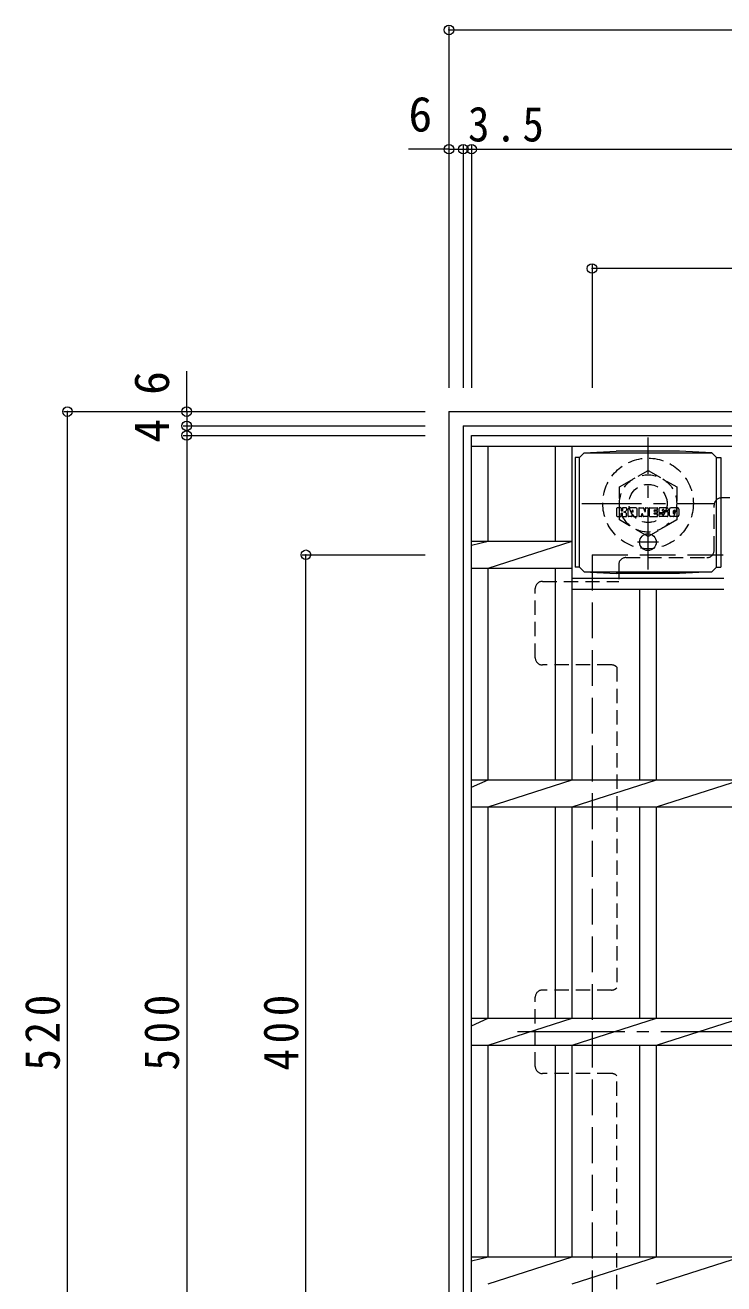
# Model space of a CAD drawing. Units: millimetres at full size, sheet at 1:5. Extents: x -1338 to 1348, y -985 to 867.
# Drawn here: x -1075 to -782, y 324 to 851 of the extents above; entities that cross this region are included whole.
import ezdxf
from ezdxf.enums import TextEntityAlignment as Align

# ---------------------------------------------------------------- set-up
doc = ezdxf.new("R2010")
doc.units = ezdxf.units.MM
doc.header["$LTSCALE"] = 5
doc.header["$PDMODE"] = 32
doc.header["$PDSIZE"] = 4
for name, pattern in [('CHAIN1', [8, 5, -1, 1, -1]), ('CHAIN2', [12, 9, -1, 1, -1]), ('DASHED1', [1.8, 1.2, -0.6]), ('DASHED3', [4, 3, -1])]:
    doc.linetypes.add(name, pattern=pattern)
for name, color, linetype, lineweight in [('5-1', 3, 'Continuous', 9), ('5-2', 3, 'Continuous', 9), ('5-4', 7, 'Continuous', 9), ('5-7', 2, 'Continuous', 9), ('5-9', 2, 'Continuous', 9), ('5-F', 7, 'Continuous', 9)]:
    doc.layers.add(name, color=color, linetype=linetype, lineweight=lineweight)
doc.styles.add('ＭＳ ゴシック', font='')
doc.styles.get('ＭＳ ゴシック').set_extended_font_data('MS Gothic')

msp = doc.modelspace()

# ---------------------------------------------------------------- linework, layer by layer
at = {"layer": '5-1', "color": 2}
for p, q in [((-897.5, 689.372), (-897.5, 169.372)), ((-897.5, 689.372), (-377.5, 689.372)), ((-891.499, 683.372), (-891.499, 175.372)), ((-891.499, 683.372), (-383.5, 683.372))]:
    msp.add_line(p, q, dxfattribs=at)
at = {"layer": '5-1', "color": 2, "linetype": 'CHAIN1'}
for p, q in [((-814, 623.236), (-814, 678.509)), ((-841.736, 650.872), (-786.363, 650.872))]:
    msp.add_line(p, q, dxfattribs=at)
at = {"layer": '5-1', "color": 2, "linetype": 'DASHED3'}
for q in [(-837.5, 229.371), (-437.499, 629.372)]:
    msp.add_line((-837.5, 629.372), q, dxfattribs=at)
at = {"layer": '5-1', "color": 2, "linetype": 'DASHED1'}
msp.add_lwpolyline([(-801.999, 657.8), (-801.999, 643.944), (-814, 637.015), (-825.999, 643.944), (-825.999, 657.8), (-814, 664.729)], close=True, dxfattribs=at)
for radius in [19, 12, 8]:
    msp.add_circle((-814, 650.872), radius, dxfattribs=at)
at = {"layer": '5-2'}
for p, q in [((-888, 179.371), (-888, 679.372)), ((-888, 679.372), (-387, 679.372)), ((-888, 674.872), (-387, 674.872)), ((-880.999, 635.021), (-880.999, 674.872)), ((-852.799, 635.021), (-852.799, 674.872)), ((-845.799, 635.021), (-845.799, 674.872)), ((-888, 633.34), (-880.999, 635.021)), ((-888, 635.021), (-845.799, 635.021)), ((-880.999, 623.722), (-845.799, 635.021)), ((-845.799, 635.021), (-845.799, 635.021)), ((-845.799, 635.021), (-845.799, 635.021)), ((-845.799, 535.021), (-845.799, 635.021)), ((-888, 623.722), (-845.799, 623.722)), ((-880.999, 535.021), (-880.999, 623.722)), ((-852.799, 535.021), (-852.799, 623.722)), ((-782.252, 619.372), (-845.85, 619.372)), ((-845.799, 614.872), (-782.199, 614.872)), ((-817.399, 535.021), (-817.399, 614.872)), ((-810.399, 535.021), (-810.399, 614.872)), ((-888, 535.021), (-387, 535.021)), ((-888, 531.93), (-880.999, 535.021)), ((-880.999, 523.722), (-845.799, 535.021)), ((-845.799, 523.722), (-810.399, 535.021)), ((-810.399, 523.722), (-775.099, 535.021)), ((-888, 523.722), (-387, 523.722)), ((-880.999, 435.022), (-880.999, 523.722)), ((-852.799, 435.022), (-852.799, 523.722)), ((-845.799, 435.022), (-845.799, 523.722)), ((-817.399, 435.022), (-817.399, 523.722)), ((-810.399, 435.022), (-810.399, 523.722)), ((-888, 435.022), (-387, 435.022)), ((-888, 431.93), (-880.999, 435.022)), ((-880.999, 423.722), (-845.799, 435.022)), ((-845.799, 423.722), (-810.399, 435.022)), ((-810.399, 423.722), (-775.099, 435.022)), ((-888, 423.721), (-393.15, 423.721)), ((-880.999, 335.022), (-880.999, 423.721)), ((-852.799, 335.022), (-852.799, 423.721)), ((-845.799, 335.022), (-845.799, 423.721)), ((-817.399, 335.022), (-817.399, 423.721)), ((-810.399, 335.022), (-810.399, 423.721)), ((-888, 333.34), (-880.999, 335.022)), ((-888, 335.022), (-481.849, 335.022)), ((-880.999, 323.722), (-845.799, 335.022)), ((-845.799, 323.722), (-810.399, 335.022)), ((-810.399, 323.722), (-775.099, 335.022))]:
    msp.add_line(p, q, dxfattribs=at)
at = {"layer": '5-4'}
for p, q in [((-897.5, 850.872), (-897.5, 699.372)), ((-897.5, 849.372), (-377.5, 849.372)), ((-897.5, 799.372), (-914.499, 799.372)), ((-897.5, 799.372), (-891.499, 799.372)), ((-891.499, 800.872), (-891.499, 699.372)), ((-891.499, 799.372), (-888, 799.372)), ((-888, 800.872), (-888, 699.372)), ((-888, 799.372), (-387, 799.372)), ((-837.5, 750.872), (-837.5, 699.372)), ((-437.499, 749.372), (-837.5, 749.372)), ((-1007.5, 689.372), (-1007.5, 706.372)), ((-1059, 689.372), (-907.5, 689.372)), ((-1057.5, 169.372), (-1057.5, 689.372)), ((-1007.5, 689.372), (-1007.5, 683.372)), ((-1009, 683.372), (-907.5, 683.372)), ((-1007.5, 683.372), (-1007.5, 679.372)), ((-1009, 679.372), (-907.5, 679.372)), ((-1007.5, 679.372), (-1007.5, 179.372)), ((-959, 629.372), (-907.5, 629.372)), ((-957.5, 229.371), (-957.5, 629.372))]:
    msp.add_line(p, q, dxfattribs=at)
for p in [(-897.5, 849.372), (-897.5, 799.372), (-891.499, 799.372), (-888, 799.372), (-837.5, 749.372), (-1057.5, 689.372), (-1007.5, 689.372), (-1007.5, 683.372), (-1007.5, 679.372), (-957.5, 629.372)]:
    msp.add_point(p, dxfattribs=at)
at = {"layer": '5-7', "linetype": 'DASHED1'}
for p, q in [((-786.299, 631.176), (-786.299, 650.176)), ((-491.701, 653.176), (-783.299, 653.176)), ((-823.3, 628.176), (-789.299, 628.176)), ((-826.3, 625.176), (-826.3, 618.176)), ((-858.303, 618.176), (-826.3, 618.176)), ((-861.303, 586.175), (-861.303, 615.176)), ((-829.3, 583.175), (-858.303, 583.175)), ((-827.1, 582.214), (-827.1, 447.833)), ((-861.303, 414.872), (-861.303, 443.873)), ((-829.3, 446.873), (-858.303, 446.873)), ((-829.3, 411.872), (-858.303, 411.872)), ((-827.1, 276.53), (-827.1, 410.911))]:
    msp.add_line(p, q, dxfattribs=at)
at = {"layer": '5-7', "linetype": 'CHAIN2'}
msp.add_line((-403.696, 429.372), (-871.303, 429.372), dxfattribs=at)
at = {"layer": '5-7', "linetype": 'DASHED1'}
for centre, start, end in [((-783.299, 650.176), 90, 180), ((-823.3, 625.176), 90, 180), ((-789.299, 631.176), 270, 0), ((-858.303, 615.176), 90, 180), ((-858.303, 586.175), 180, 270), ((-829.3, 580.175), 42.83343, 90), ((-858.303, 443.873), 90, 180), ((-829.3, 449.873), 270, 317.16657), ((-858.303, 414.872), 180, 270), ((-829.3, 408.872), 42.83343, 90)]:
    msp.add_arc(centre, 3, start, end, dxfattribs=at)
at = {"layer": '5-9'}
for p, q in [((-842.801, 670.143), (-840.801, 672.143)), ((-842.801, 624.143), (-842.801, 670.143)), ((-840.801, 672.143), (-827.337, 672.824)), ((-840.801, 672.143), (-787.301, 672.143)), ((-800.764, 672.824), (-827.337, 672.824)), ((-787.301, 672.143), (-800.764, 672.824)), ((-785.301, 670.143), (-787.301, 672.143)), ((-785.301, 624.143), (-785.301, 670.143)), ((-842.801, 670.101), (-844.603, 670.101)), ((-844.603, 670.101), (-844.603, 624.186)), ((-785.301, 670.101), (-783.499, 670.101)), ((-783.499, 670.101), (-783.499, 624.186)), ((-842.801, 624.186), (-844.603, 624.186)), ((-842.801, 624.143), (-840.801, 622.143)), ((-785.301, 624.143), (-787.301, 622.143)), ((-785.301, 624.186), (-783.499, 624.186)), ((-840.801, 622.143), (-827.337, 621.462)), ((-840.801, 622.143), (-787.301, 622.143)), ((-800.764, 621.462), (-827.337, 621.462)), ((-787.301, 622.143), (-800.764, 621.462))]:
    msp.add_line(p, q, dxfattribs=at)
at = {"layer": '5-9', "linetype": 'CHAIN1'}
for p, q in [((-809.695, 634.643), (-818.407, 634.643)), ((-814.051, 638.331), (-814.051, 630.955))]:
    msp.add_line(p, q, dxfattribs=at)
at = {"layer": '5-9'}
msp.add_circle((-814.051, 634.643), 3.5, dxfattribs=at)
at = {"layer": '5-F'}
for p, q in [((-825.38, 649.056), (-826.905, 649.056)), ((-823.216, 649.056), (-824.563, 649.056)), ((-819.079, 649.056), (-821.869, 649.056)), ((-817.724, 649.056), (-816.02, 649.056)), ((-815.073, 649.056), (-814.053, 649.056)), ((-813.23, 649.056), (-810.209, 649.056)), ((-806.067, 649.056), (-809.119, 649.056)), ((-801.564, 649.056), (-804.511, 649.056)), ((-827.062, 645.545), (-827.062, 648.898)), ((-826.905, 645.388), (-825.38, 645.388)), ((-825.223, 648.898), (-825.223, 647.974)), ((-825.223, 645.545), (-825.223, 646.63)), ((-824.725, 645.545), (-824.725, 646.63)), ((-824.72, 648.898), (-824.72, 647.974)), ((-824.568, 645.388), (-823.213, 645.388)), ((-823.058, 648.898), (-823.058, 648.117)), ((-823.056, 645.545), (-823.056, 646.475)), ((-822.393, 645.545), (-822.393, 648.532)), ((-820.886, 645.388), (-822.236, 645.388)), ((-820.729, 647.261), (-820.729, 647.802)), ((-820.729, 645.545), (-820.729, 645.964)), ((-820.271, 647.208), (-820.677, 647.208)), ((-820.219, 647.261), (-820.219, 647.802)), ((-820.219, 645.545), (-820.219, 645.964)), ((-820.061, 645.388), (-818.712, 645.388)), ((-818.555, 645.545), (-818.555, 648.532)), ((-817.881, 648.898), (-817.881, 645.545)), ((-816.722, 645.388), (-817.724, 645.388)), ((-816.565, 645.545), (-816.565, 646.454)), ((-816.076, 645.5), (-816.367, 646.483)), ((-814.053, 645.388), (-815.926, 645.388)), ((-815.87, 648.946), (-815.392, 647.452)), ((-815.23, 648.898), (-815.23, 647.478)), ((-813.896, 648.898), (-813.896, 645.545)), ((-813.387, 645.545), (-813.387, 648.898)), ((-813.23, 645.388), (-810.222, 645.388)), ((-810.209, 646.819), (-811.331, 646.819)), ((-810.222, 646.39), (-811.331, 646.39)), ((-810.209, 648.064), (-811.326, 648.064)), ((-810.209, 647.624), (-811.326, 647.624)), ((-810.065, 645.545), (-810.065, 646.233)), ((-810.052, 648.221), (-810.052, 648.898)), ((-810.052, 646.976), (-810.052, 647.467)), ((-809.548, 646.4), (-809.548, 645.912)), ((-809.391, 646.557), (-808.037, 646.557)), ((-807.538, 646.887), (-809.119, 646.887)), ((-805.972, 645.388), (-809.024, 645.388)), ((-807.889, 647.713), (-807.889, 648.126)), ((-807.88, 646.4), (-807.88, 646.289)), ((-807.732, 647.556), (-805.972, 647.556)), ((-807.381, 646.73), (-807.381, 646.289)), ((-807.372, 648.034), (-807.372, 648.126)), ((-807.215, 647.877), (-805.544, 647.877)), ((-805.544, 648.532), (-805.544, 647.877)), ((-805.035, 645.912), (-805.035, 648.532)), ((-801.564, 645.388), (-804.511, 645.388)), ((-803.358, 646.709), (-803.358, 647.734)), ((-802.716, 646.709), (-802.716, 647.734)), ((-801.04, 648.532), (-801.04, 645.912))]:
    msp.add_line(p, q, dxfattribs=at)
for centre, radius, start, end in [((-826.905, 648.898), 0.157, 90, 180), ((-825.38, 648.898), 0.157, 0, 90), ((-824.563, 648.898), 0.157, 90, 180), ((-823.216, 648.898), 0.157, 0, 90), ((-821.869, 648.532), 0.524, 90, 180), ((-819.079, 648.532), 0.524, 0, 90), ((-817.724, 648.898), 0.157, 90, 180), ((-816.02, 648.898), 0.157, 17.75635, 90), ((-815.073, 648.898), 0.157, 90, 180), ((-814.053, 648.898), 0.157, 0, 90), ((-813.23, 648.898), 0.157, 90, 180), ((-810.209, 648.898), 0.157, 0, 90), ((-809.119, 648.794), 0.262, 90, 157.10112), ((-806.067, 648.532), 0.524, 0, 90), ((-804.511, 648.532), 0.524, 90, 180), ((-801.564, 648.532), 0.524, 0, 90), ((-826.905, 645.545), 0.157, 180, 270), ((-825.38, 645.545), 0.157, 270, 0), ((-824.972, 647.974), 0.251, 180, 0), ((-824.974, 646.63), 0.249, 0, 180), ((-824.568, 645.545), 0.157, 180, 270), ((-824.137, 647.3), 0.0878, 97.33171, 266.57183), ((-824.438, 649.634), 2.265, 277.33171, 299.42073), ((-824.241, 645.574), 1.641, 53.71985, 86.57183), ((-823.582, 648.117), 0.524, 299.42073, 0), ((-823.58, 646.475), 0.524, 0, 53.71985), ((-823.213, 645.545), 0.157, 270, 0), ((-822.236, 645.545), 0.157, 180, 270), ((-820.886, 645.545), 0.157, 270, 0), ((-820.474, 647.802), 0.255, 0, 180), ((-820.677, 647.261), 0.0524, 180, 270), ((-820.474, 645.964), 0.255, 0, 180), ((-820.271, 647.261), 0.0524, 270, 0), ((-820.061, 645.545), 0.157, 180, 270), ((-818.712, 645.545), 0.157, 270, 0), ((-817.724, 645.545), 0.157, 180, 270), ((-816.722, 645.545), 0.157, 270, 0), ((-816.464, 646.454), 0.101, 16.48875, 180), ((-815.926, 645.545), 0.157, 196.48875, 270), ((-815.313, 647.478), 0.0827, 197.75635, 0), ((-814.053, 645.545), 0.157, 270, 0), ((-813.23, 645.545), 0.157, 180, 270), ((-811.326, 647.844), 0.22, 90, 270), ((-811.331, 646.605), 0.214, 90, 270), ((-810.222, 646.233), 0.157, 0, 90), ((-810.222, 645.545), 0.157, 270, 0), ((-810.209, 648.221), 0.157, 270, 0), ((-810.209, 647.467), 0.157, 0, 90), ((-810.209, 646.976), 0.157, 270, 0), ((-807.172, 647.971), 2.376, 157.10112, 202.89888), ((-809.391, 646.4), 0.157, 90, 180), ((-809.024, 645.912), 0.524, 180, 270), ((-809.119, 647.149), 0.262, 202.89888, 270), ((-808.037, 646.4), 0.157, 0, 90), ((-807.63, 648.126), 0.259, 0, 180), ((-807.732, 647.713), 0.157, 180, 270), ((-807.63, 646.289), 0.25, 180, 0), ((-807.538, 646.73), 0.157, 0, 90), ((-807.215, 648.034), 0.157, 180, 270), ((-805.972, 647.294), 0.262, 22.90802, 90), ((-805.972, 645.65), 0.262, 270, 337.09198), ((-807.917, 646.472), 2.374, 337.09198, 22.90802), ((-804.511, 645.912), 0.524, 180, 270), ((-803.037, 647.734), 0.321, 0, 180), ((-803.037, 646.709), 0.321, 180, 0), ((-801.564, 645.912), 0.524, 270, 0)]:
    msp.add_arc(centre, radius, start, end, dxfattribs=at)

# ---------------------------------------------------------------- texts
at = {"layer": '5-4', "color": 2, "style": 'ＭＳ ゴシック'}
msp.add_text('6', height=14.66, dxfattribs=at).set_placement((-914.499, 802.372), align=Align.BOTTOM_LEFT)
for s, p in [('6', (-1010.5, 696.372)), ('4', (-1010.5, 676.372))]:
    msp.add_text(s, height=14.66, rotation=90, dxfattribs=at).set_placement(p, align=Align.BOTTOM_LEFT)
at = {"layer": '5-4', "color": 2, "insert": (-889.5, 802.372), "char_height": 14.66, "attachment_point": 7, "style": 'ＭＳ ゴシック'}
msp.add_mtext('\\T1.27;\\W0.9;3.5', dxfattribs=at)
at = {"layer": '5-4', "color": 2, "char_height": 14.66, "attachment_point": 7, "rotation": 90, "style": 'ＭＳ ゴシック'}
for s, insert in [('\\T1.27;\\W0.9;520', (-1060.5, 413.122)), ('\\T1.27;\\W0.9;500', (-1010.5, 413.122)), ('\\T1.27;\\W0.9;400', (-960.5, 413.122))]:
    msp.add_mtext(s, dxfattribs=dict(at, insert=insert))

doc.saveas('drawing.dxf')
